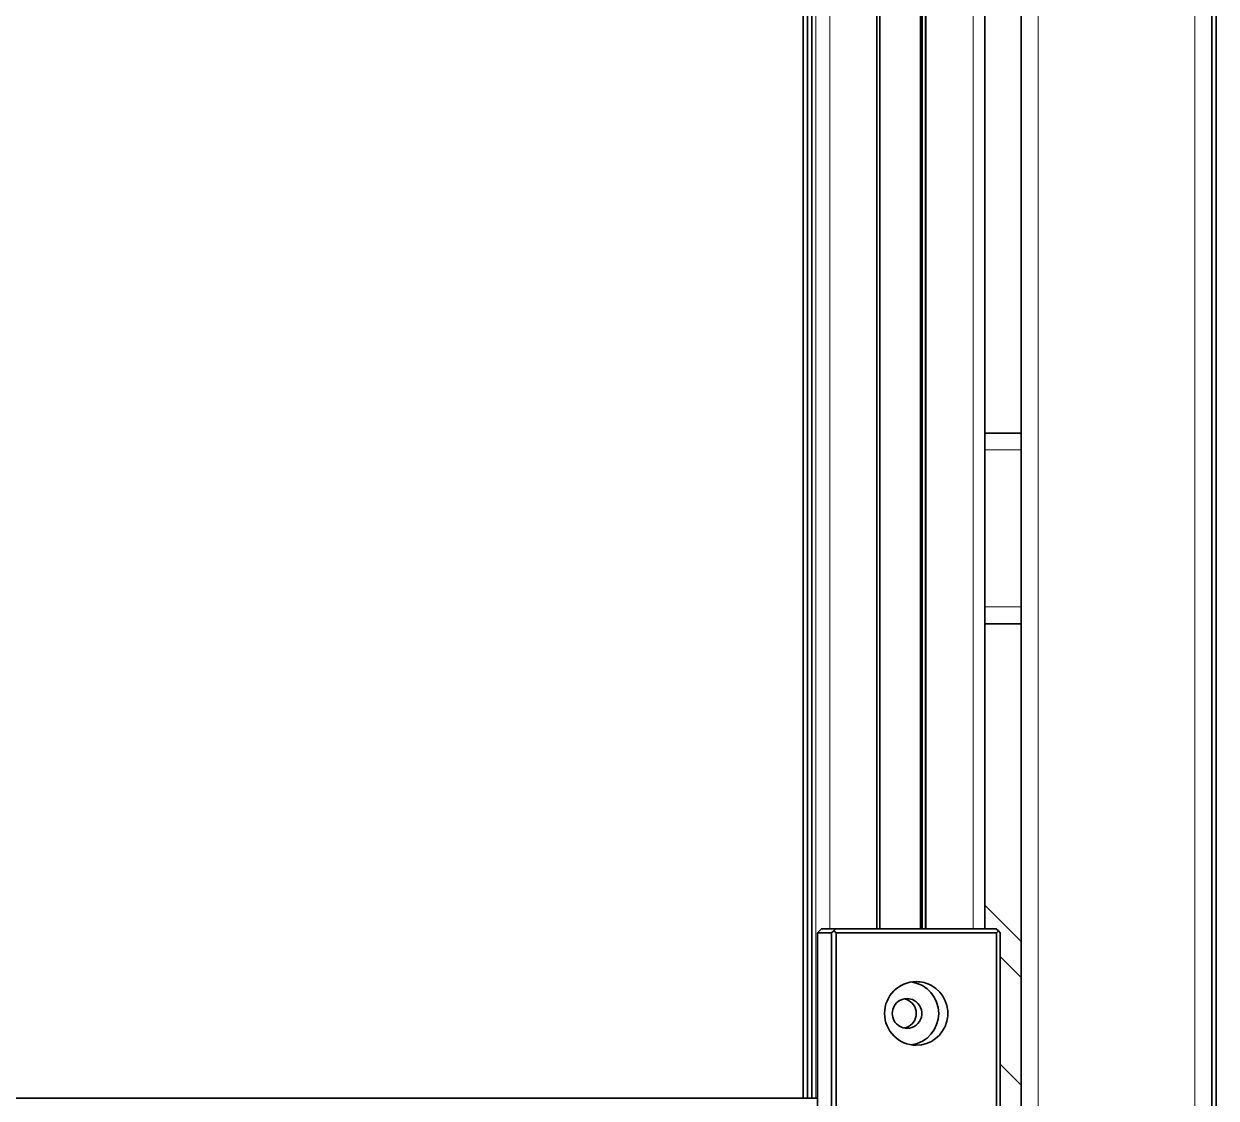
# Model space of a CAD drawing. Header units: inches. Extents: x 185496 to 352137, y 107182 to 179410.
# Drawn here: x 238217.5 to 238498.8, y 167037.8 to 167291.4 of the extents above; entities that cross this region are included whole.
import ezdxf

# ---------------------------------------------------------------- set-up
doc = ezdxf.new("R2010")
doc.units = ezdxf.units.IN
doc.header["$MEASUREMENT"] = 0

# ---------------------------------------------------------------- blocks, each defined once
blk = doc.blocks.new('liaojia')
at = {"color": 7, "lineweight": 35}
for p, q in [((800143.78, -279352.72), (799128.77, -279352.72)), ((800141.27, -279353.72), (799131.27, -279353.72)), ((800141.27, -279398.72), (799131.27, -279398.72)), ((799249.27, -279407.31), (800023.27, -279407.31)), ((800023.27, -279421.2), (799249.27, -279421.2)), ((800023.27, -279421.33), (799249.27, -279421.33)), ((800023.27, -279422.13), (799249.27, -279422.13)), ((800023.27, -279422.52), (799249.27, -279422.52)), ((800023.27, -279432.09), (799249.27, -279432.09)), ((800023.27, -279432.76), (799249.27, -279432.76)), ((800063.27, -279448.14), (799706.67, -279448.14)), ((800063.27, -279446.99), (800063.27, -280642.43)), ((800063.27, -279449.15), (799706.67, -279449.15)), ((799706.67, -279450.14), (800063.27, -279450.14)), ((800063.27, -279449.31), (800063.27, -280642.59))]:
    blk.add_line(p, q, dxfattribs=at)
at = {"color": 7, "lineweight": 13}
for p, q in [((800141.27, -279357.72), (799131.27, -279357.72)), ((800141.27, -279394.72), (799131.27, -279394.72)), ((800023.27, -279410.05), (799249.27, -279410.05)), ((800023.27, -279443.92), (799249.27, -279443.92)), ((800063.27, -279447.17), (799706.67, -279447.17)), ((800063.27, -279450.13), (799706.67, -279450.13))]:
    blk.add_line(p, q, dxfattribs=at)
at = {"color": 7, "lineweight": 35, "ltscale": 0.021455}
for p, q in [((799906.27, -279407.31), (799906.27, -279398.72)), ((799951.27, -279407.31), (799951.27, -279398.72))]:
    blk.add_line(p, q, dxfattribs=at)
at = {"color": 7, "lineweight": 13, "ltscale": 0.021455}
for p, q in [((799910.27, -279407.31), (799910.27, -279398.72)), ((799947.27, -279407.31), (799947.27, -279398.72))]:
    blk.add_line(p, q, dxfattribs=at)
at = {"color": 7, "lineweight": 35, "ltscale": 0.030342}
blk.add_line((800026.27, -279398.72), (800017.69, -279407.31), dxfattribs=at)
at = {"color": 7, "lineweight": 13, "ltscale": 0.01744}
for p, q in [((800034.76, -279398.72), (800029.83, -279403.66)), ((800060.21, -279398.72), (800055.28, -279403.66))]:
    blk.add_line(p, q, dxfattribs=at)
at = {"color": 7, "lineweight": 35, "ltscale": 0.001689}
for p, q in [((800023.77, -279404.11), (800024.27, -279403.66)), ((800023.77, -279404.11), (800024.27, -279404.57)), ((800023.77, -279442.96), (800023.27, -279442.51)), ((800023.77, -279446.36), (800024.27, -279446.82))]:
    blk.add_line(p, q, dxfattribs=at)
at = {"color": 7, "lineweight": 35, "ltscale": 0.195}
for p, q in [((800102.27, -279403.66), (800024.27, -279403.66)), ((800102.27, -279404.57), (800024.27, -279404.57))]:
    blk.add_line(p, q, dxfattribs=at)
at = {"color": 7, "lineweight": 35, "ltscale": 0.001843}
for p, q in [((800023.77, -279404.11), (800023.27, -279404.65)), ((800023.77, -279442.96), (800024.27, -279442.42)), ((800023.77, -279442.96), (800024.27, -279443.51)), ((800023.77, -279446.36), (800023.27, -279445.82))]:
    blk.add_line(p, q, dxfattribs=at)
at = {"color": 7, "lineweight": 35, "ltscale": 0.094638}
for p, q in [((800023.27, -279404.65), (800023.27, -279442.51)), ((800024.27, -279404.57), (800024.27, -279442.42))]:
    blk.add_line(p, q, dxfattribs=at)
at = {"color": 7, "lineweight": 35, "ltscale": 0.00828}
for p, q in [((800023.27, -279445.82), (800023.27, -279442.51)), ((800024.27, -279446.82), (800024.27, -279443.51))]:
    blk.add_line(p, q, dxfattribs=at)
at = {"color": 7, "lineweight": 35, "ltscale": 0.111592}
blk.add_line((800024.27, -279442.42), (800068.91, -279442.42), dxfattribs=at)
at = {"color": 7, "lineweight": 35, "ltscale": 0.11}
blk.add_line((800024.27, -279443.51), (800068.27, -279443.51), dxfattribs=at)
at = {"color": 7, "lineweight": 35, "ltscale": 0.111776}
blk.add_line((800024.27, -279446.82), (800068.98, -279446.82), dxfattribs=at)
at = {"color": 7, "lineweight": 35}
for centre, major_axis, start_param, end_param in [((800043.27, -279423.5), (7.5, 0), 6.283156, 8.924778), ((800043.27, -279423.5), (7.5, 0), 2.641593, 3.141564), ((800043.27, -279425.67), (-7.5, 0), 3.287917, 6.136844), ((800043.27, -279425.67), (-3.5, 0), 3.141564, 5.783185), ((800043.27, -279426.98), (3.5, 0), 0.188579, 2.641593), ((800043.27, -279423.5), (7.5, 0), 3.141564, 6.283156), ((800043.27, -279425.67), (-3.5, 0), 5.783185, 6.283156), ((800043.27, -279425.67), (-3.5, 0), 6.283156, 9.424749), ((800043.27, -279426.98), (3.5, 0), 2.641593, 2.952999)]:
    blk.add_ellipse(centre, major_axis=major_axis, ratio=0.996195, start_param=start_param, end_param=end_param, dxfattribs=at)

msp = doc.modelspace()

# ---------------------------------------------------------------- block references
at = {"color": 30, "rotation": 270}
msp.add_blockref('liaojia', (517851.54, 967101.11, 276290.76), dxfattribs=at)

doc.saveas('drawing.dxf')
